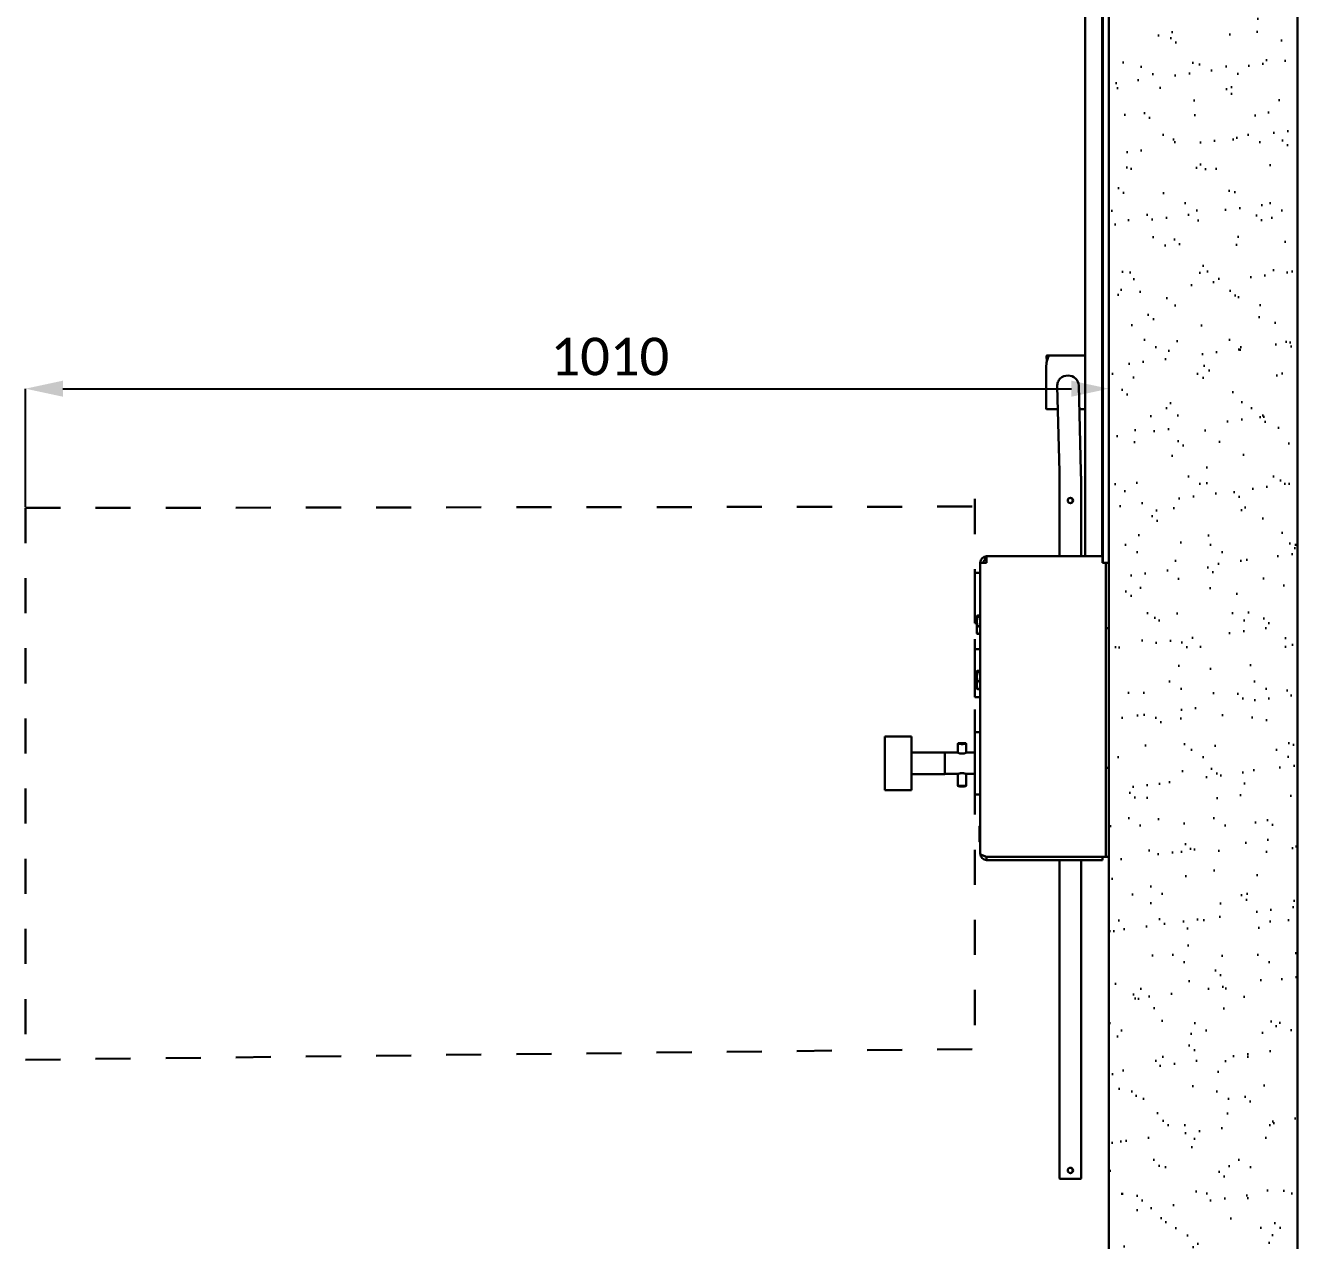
# Model space of a CAD drawing. Header units: millimetres. Extents: x 13935 to 21534, y -198 to 9202.
# Drawn here: x 18127 to 19312, y 6528 to 7660 of the extents above; entities that cross this region are included whole.
import ezdxf

# ---------------------------------------------------------------- set-up
doc = ezdxf.new("R2010")
doc.units = ezdxf.units.MM
doc.header["$LTSCALE"] = 326.7
doc.header["$PDMODE"] = 3
doc.header["$PDSIZE"] = 8
doc.linetypes.add('DOT', pattern=[0.2, 0.1, -0.1])
doc.layers.get('0').update_dxf_attribs({"linetype": 'CONTINUOUS'})
doc.layers.get('Defpoints').update_dxf_attribs({"linetype": 'CONTINUOUS'})
doc.styles.get("Standard").update_dxf_attribs({"font": 'calibri.ttf'})
doc.dimstyles.new('DIMSTYLE_3', dxfattribs={"dimtxt": 35, "dimasz": 35, "dimexe": 0.08, "dimexo": 1, "dimgap": 0.875, "dimtad": 1, "dimdec": 0, "dimdsep": 46, "dimtxsty": 'Standard', "dimblk": '_FILLED', "dimblk1": '_FILLED', "dimblk2": '_FILLED', "dimcen": 0.09, "dimazin": 2, "dimtp": 0.01, "dimtm": 0.01, "dimtfac": 1, "dimtdec": 0, "dimtofl": 0, "dimtmove": 0, "dimatfit": 3, "dimldrblk": '_FILLED', "dimfxl": 1, "dimtolj": 1, "dimarcsym": 0})

# ---------------------------------------------------------------- blocks, each defined once
blk = doc.blocks.new('_FILLED')
at = {"color": 0, "linetype": 'ByBlock'}
blk.add_solid([(0, 0), (-1, 0.214), (-1, -0.214)], dxfattribs=at)
blk = doc.blocks.new('*D2239')
at = {"color": 0, "linetype": 'Continuous', "lineweight": -2}
for p, q in [((18127, 7211.2), (18127, 7321.3)), ((18162, 7321.3), (19101.4, 7321.3)), ((19136.4, 6275.3), (19136.4, 7321.3))]:
    blk.add_line(p, q, dxfattribs=at)
at = {"layer": 'Defpoints', "color": 0}
for p in [(19136.4, 7321.3), (18127, 7210.2), (19136.4, 6274.3)]:
    blk.add_point(p, dxfattribs=at)
at = {"color": 0, "linetype": 'ByBlock', "lineweight": -2, "xscale": 35, "yscale": 35, "zscale": 35, "rotation": 180}
blk.add_blockref('_FILLED', (18127, 7321.3), dxfattribs=at)
at = {"color": 0, "linetype": 'ByBlock', "lineweight": -2, "xscale": 35, "yscale": 35, "zscale": 35}
blk.add_blockref('_FILLED', (19136.4, 7321.3), dxfattribs=at)
at = {"color": 0, "lineweight": 30, "insert": (18671.5, 7368.8), "char_height": 35, "attachment_point": 2, "line_spacing_factor": 0.9}
blk.add_mtext('\\A1;\\A1;1010', dxfattribs=at)

msp = doc.modelspace()

# ---------------------------------------------------------------- hatches: boundary and pattern name
at = {"linetype": 'Continuous', "lineweight": 30}
h = msp.add_hatch(dxfattribs=at)
h.set_pattern_fill('AR-SAND', color=0)
h.set_pattern_definition([(37.5, (7757.9, 5054.743), (-1.60003, 48.94132), [0, -38.608, 0, -43.18, 0, -41.275]), (7.5, (7757.9, 5054.74), (44.95233, 71.6825), [0, -20.828, 0, -34.798, 0, -13.335]), (327.5, (7726.66, 5054.743), (79.09924, 0.14372), [0, -12.7, 0, -45.72, 0, -59.69]), (317.5, (7726.66, 5054.74), (76.35565, 22.29293), [0, -6.35, 0, -29.972, 0, -34.29])])
edge = h.paths.add_edge_path()
edge.add_line((19136.44572, 6274.27818), (19312.13335, 6274.27818))
edge.add_line((19141.44572, 8025.34532), (19312.13335, 8025.34532))
edge.add_line((19136.44572, 6274.27818), (19136.44572, 8025.34532))
edge.add_line((19312.13335, 8025.34532), (19312.13335, 6274.27818))

# ---------------------------------------------------------------- linework, layer by layer
at = {"color": 0, "linetype": 'Continuous', "lineweight": 30}
for p, q in [((19136.44572, 6274.27818), (19136.44572, 8678.34818)), ((19312.13335, 6274.27818), (19312.13335, 8678.34818)), ((19114.16205, 7165.23099), (19114.15907, 7883.84818)), ((19130.16155, 7165.23099), (19130.15856, 7886.13811)), ((19130.59502, 7159.231), (19130.592, 7886.57648)), ((19078.61872, 7352.17575), (19114.16128, 7352.17575)), ((19078.08723, 7343.03948), (19078.08723, 7302.67575)), ((19110.31821, 7244.22871), (19108.2464, 7324.16094)), ((19090.32493, 7243.71049), (19088.2549, 7323.57408)), ((19078.58723, 7302.17575), (19088.80953, 7302.17575)), ((19108.81625, 7302.17575), (19114.16148, 7302.17575)), ((19090.44572, 7165.23099), (19090.44572, 7225.17575)), ((19110.44572, 7165.23099), (19110.44572, 7225.17575)), ((19022.44572, 7159.23099), (19016.44572, 7159.23099)), ((19016.44572, 6888.23099), (19016.44572, 7159.23099)), ((19020.3244, 7164.84348), (19021.38506, 7162.03724)), ((19022.44572, 7165.23099), (19130.44572, 7165.23099)), ((19022.44572, 7165.23099), (19022.44572, 7159.23099)), ((19130.44572, 7159.23099), (19130.44572, 7165.23099)), ((19130.44572, 7159.23099), (19136.44572, 7159.23099)), ((19133.44572, 6885.23099), (19133.44572, 7159.23099)), ((19016.44572, 7149.7795), (19011.54454, 7149.7795)), ((19011.54454, 7149.7795), (19011.54454, 7102.7795)), ((19013.34454, 7102.7795), (19011.54454, 7102.7795)), ((19013.34454, 7109.34812), (19013.34454, 7093.42718)), ((19014.05907, 7109.99587), (19016.44572, 7109.99587)), ((19014.05907, 7108.70036), (19016.44572, 7108.70036)), ((19014.05907, 7100.13167), (19016.44572, 7100.13167)), ((19013.34454, 7093.42718), (19013.39065, 7093.34733)), ((19014.05907, 7092.85849), (19016.44572, 7092.85849)), ((19136.44572, 7098.23099), (19133.44572, 7098.23099)), ((19016.44572, 7078.8113), (19011.54454, 7078.8113)), ((19011.54454, 7078.8113), (19011.54454, 7033.8113)), ((19013.34454, 7057.95277), (19013.34454, 7042.03183)), ((19014.05907, 7058.60052), (19016.44572, 7058.60052)), ((19014.05907, 7057.30502), (19016.44572, 7057.30502)), ((19013.34454, 7042.03183), (19013.39065, 7041.95198)), ((19014.05907, 7048.73633), (19016.44572, 7048.73633)), ((19014.05907, 7041.46314), (19016.44572, 7041.46314)), ((19016.44572, 7033.8113), (19011.54454, 7033.8113)), ((18927.56015, 6997.3626), (18952.56015, 6997.3626)), ((18927.56015, 6997.3626), (18927.56015, 6947.3626)), ((18952.56015, 6947.3626), (18952.56015, 6997.3626)), ((19016.44572, 7001.34947), (19011.54454, 7001.34947)), ((19011.54454, 7001.34947), (19011.54454, 6943.34947)), ((18952.56015, 6982.3626), (18983.56015, 6982.3626)), ((18983.61015, 6982.3126), (18983.56015, 6982.3626)), ((18983.56015, 6962.3626), (18983.56015, 6982.3626)), ((18995.55792, 6982.3126), (18983.61015, 6982.3126)), ((18995.54454, 6990.46016), (18995.5467, 6990.46448)), ((18995.54454, 6982.30723), (18995.54454, 6990.46016)), ((18996.04643, 6990.96367), (18995.5467, 6990.46448)), ((18996.04454, 6990.95989), (18996.0464, 6990.96363)), ((19003.04265, 6990.96367), (19003.54238, 6990.46448)), ((19003.04269, 6990.96363), (19003.04454, 6990.95989)), ((19011.54454, 6982.3126), (19003.53117, 6982.3126)), ((19003.54238, 6990.46448), (19003.54454, 6990.46016)), ((19003.54454, 6982.30723), (19003.54454, 6990.46016)), ((18952.56015, 6962.3626), (18983.56015, 6962.3626)), ((18983.61015, 6962.4126), (18983.56015, 6962.3626)), ((18995.55792, 6962.4126), (18983.61015, 6962.4126)), ((18995.54454, 6951.48121), (18995.54454, 6962.41285)), ((19011.54454, 6962.4126), (19003.53117, 6962.4126)), ((19003.54454, 6951.48121), (19003.54454, 6962.41286)), ((19133.44572, 6968.23099), (19136.44572, 6968.23099)), ((18927.56015, 6947.3626), (18952.56015, 6947.3626)), ((18995.54454, 6951.48121), (18995.5467, 6951.47689)), ((18996.04643, 6950.9777), (18995.5467, 6951.47689)), ((19003.04265, 6950.9777), (19003.54238, 6951.47689)), ((19003.54238, 6951.47689), (19003.54454, 6951.48121)), ((19016.44572, 6943.34947), (19011.54454, 6943.34947)), ((19015.74454, 6913.60051), (19015.74454, 6899.38612)), ((19016.19113, 6913.69534), (19016.44572, 6913.69534)), ((19016.19113, 6913.50569), (19016.44572, 6913.50569)), ((19016.19113, 6909.47554), (19016.44572, 6909.47554)), ((19016.19113, 6909.2859), (19016.44572, 6909.2859)), ((19016.19113, 6904.19378), (19016.44572, 6904.19378)), ((19016.19113, 6899.2913), (19016.44572, 6899.2913)), ((19022.44572, 6885.23099), (19136.44572, 6885.23099)), ((19022.44572, 6885.23099), (19022.44572, 6882.23099)), ((19022.44572, 6882.23099), (19130.44572, 6882.23099)), ((19090.44572, 6585.67575), (19090.44572, 6882.23099)), ((19110.44572, 6585.67575), (19110.44572, 6882.23099)), ((19130.44572, 6885.23099), (19130.44572, 6882.23099)), ((19090.94572, 6585.17575), (19109.94572, 6585.17575))]:
    msp.add_line(p, q, dxfattribs=at)
at = {"color": 0, "linetype": 'DOT', "lineweight": 30}
for p, q in [((19011.54454, 7218.57006), (19011.54454, 6706.25514)), ((18127.02522, 7210.16868), (19011.54454, 7211.48976)), ((18127.02522, 7210.16868), (18127.02522, 6696.17951)), ((18127.02522, 6696.17951), (19011.54454, 6706.25514))]:
    msp.add_line(p, q, dxfattribs=at)
at = {"color": 0, "linetype": 'Continuous', "lineweight": 30}
for centre, radius, start, end in [((19078.58723, 7302.67575), 0.5, 180, 270), ((19022.44572, 7159.23099), 6, 90, 180), ((19022.44572, 7159.23099), 3, 90, 180), ((19013.62252, 7109.34848), 0.27797, 180.07468172, 190.96404317), ((19013.62252, 7057.95313), 0.27797, 180.07468172, 190.96404317), ((19022.44572, 6888.23099), 6, 180, 270), ((19022.44572, 6888.23099), 3, 234.47198343, 270), ((19090.94572, 6585.67575), 0.5, 180, 270), ((19109.94572, 6585.67575), 0.5, 270, 0)]:
    msp.add_arc(centre, radius, start, end, dxfattribs=at)
for centre, major_axis, ratio, start_param, end_param in [((19098.08723, 7342.9672), (14.20869, 14.20869), 0.9906101225, -4.3822209249, -3.9684910772), ((19098.08723, 7353.71484), (0.637, 23.82908), 0.8388847716, -4.6043127648, -4.4666304948)]:
    msp.add_ellipse(centre, major_axis=major_axis, ratio=ratio, start_param=start_param, end_param=end_param, dxfattribs=at)
for points, knots in [([(19078.1453, 7351.67575), (19078.13792, 7351.7907), (19078.21692, 7352.05836), (19078.48332, 7352.17575), (19078.61872, 7352.17575)], [0, 0, 0, 0, 0.4596685459, 1, 1, 1, 1]), ([(19078.54303, 7348.43573), (19078.55539, 7348.36805), (19078.60563, 7348.07676), (19078.64447, 7347.78352), (19078.66824, 7347.55799)], [0, 0, 0, 0, 0.2327576223, 1, 1, 1, 1]), ([(19080.98613, 7352.17575), (19080.8932, 7352.17575), (19080.56888, 7352.10877), (19080.27001, 7351.88728), (19080.16571, 7351.67575)], [0, 0, 0, 0, 0.282656703, 1, 1, 1, 1]), ([(19078.08724, 7343.03948), (19078.08724, 7343.08515), (19078.09029, 7343.30634), (19078.10048, 7343.52735), (19078.10858, 7343.7027)], [0, 0, 0, 0, 0.2064282482, 1, 1, 1, 1]), ([(19098.27837, 7333.53537), (19095.69579, 7333.53576), (19091.55338, 7332.0698), (19088.62244, 7327.5812), (19088.22048, 7324.90273), (19088.25491, 7323.57408)], [0, 0, 0, 0, 0.4959115628, 0.7447842393, 1, 1, 1, 1]), ([(19108.24554, 7324.16093), (19108.18165, 7326.62869), (19106.04648, 7331.83122), (19100.76485, 7333.53499), (19098.27837, 7333.53537)], [0, 0, 0, 0, 0.4981941658, 1, 1, 1, 1]), ([(19090.41181, 7236.58122), (19090.40668, 7237.35761), (19090.38715, 7239.73411), (19090.36639, 7242.11083), (19090.32493, 7243.71049)], [0, 0, 0, 0, 0.3266871317, 1, 1, 1, 1]), ([(19110.41138, 7236.71333), (19110.40612, 7237.50932), (19110.38573, 7240.01453), (19110.3625, 7242.51996), (19110.31821, 7244.22871)], [0, 0, 0, 0, 0.3177241498, 1, 1, 1, 1]), ([(19090.44572, 7225.17575), (19090.44572, 7226.18457), (19090.4429, 7229.98642), (19090.43026, 7233.78826), (19090.41181, 7236.58122)], [0, 0, 0, 0, 0.2653515154, 1, 1, 1, 1]), ([(19110.44572, 7225.17575), (19110.44572, 7226.19488), (19110.44287, 7230.04076), (19110.43005, 7233.88665), (19110.41138, 7236.71333)], [0, 0, 0, 0, 0.2649931039, 1, 1, 1, 1]), ([(19100.54006, 7214.71725), (19099.9124, 7214.71725), (19098.60526, 7215.24895), (19097.81561, 7217.17572), (19098.60523, 7219.10251), (19099.91235, 7219.63425), (19100.54006, 7219.63425)], [0, 0, 0, 0, 0.2500563978, 0.5000050426, 0.7499245818, 1, 1, 1, 1]), ([(19100.54006, 7219.63425), (19101.16683, 7219.63425), (19102.4732, 7219.10184), (19103.25676, 7217.17577), (19102.47322, 7215.2497), (19101.16688, 7214.71725), (19100.54006, 7214.71725)], [0, 0, 0, 0, 0.249954133, 0.5000055145, 0.7500263495, 1, 1, 1, 1]), ([(19102.09002, 7215.43619), (19102.53327, 7215.87842), (19103.089, 7217.16933), (19102.53935, 7218.46283), (19102.09821, 7218.9071)], [0, 0, 0, 0, 0.5000199999, 1, 1, 1, 1]), ([(19014.05907, 7100.13167), (19013.95113, 7099.83727), (19013.5581, 7098.66358), (19013.34454, 7097.42019), (19013.34454, 7096.49508)], [0, 0, 0, 0, 0.2531467534, 1, 1, 1, 1]), ([(19013.34962, 7109.29561), (19013.37308, 7109.17393), (19013.6146, 7108.92546), (19013.88742, 7108.78375), (19014.05907, 7108.70036)], [0, 0, 0, 0, 0.3937030686, 1, 1, 1, 1]), ([(19014.05907, 7109.99587), (19013.91324, 7109.92502), (19013.66959, 7109.79422), (19013.44877, 7109.60773), (19013.39065, 7109.50703)], [0, 0, 0, 0, 0.5823571556, 1, 1, 1, 1]), ([(19013.34454, 7096.49508), (19013.34454, 7096.18729), (19013.41134, 7094.94731), (19013.73838, 7093.73318), (19014.05907, 7092.85849)], [0, 0, 0, 0, 0.2483339277, 1, 1, 1, 1]), ([(19014.05907, 7092.85849), (19013.91324, 7092.92934), (19013.66959, 7093.06014), (19013.44877, 7093.24663), (19013.39065, 7093.34733)], [0, 0, 0, 0, 0.5823571556, 1, 1, 1, 1]), ([(19013.34962, 7057.90026), (19013.37308, 7057.77859), (19013.6146, 7057.53012), (19013.88742, 7057.38841), (19014.05907, 7057.30502)], [0, 0, 0, 0, 0.3937030686, 1, 1, 1, 1]), ([(19014.05907, 7058.60052), (19013.91324, 7058.52968), (19013.66959, 7058.39887), (19013.44877, 7058.21239), (19013.39065, 7058.11169)], [0, 0, 0, 0, 0.5823571556, 1, 1, 1, 1]), ([(19014.05907, 7048.73633), (19013.95113, 7048.44192), (19013.5581, 7047.26823), (19013.34454, 7046.02484), (19013.34454, 7045.09973)], [0, 0, 0, 0, 0.2531467534, 1, 1, 1, 1]), ([(19013.34454, 7045.09973), (19013.34454, 7044.79194), (19013.41134, 7043.55196), (19013.73838, 7042.33783), (19014.05907, 7041.46314)], [0, 0, 0, 0, 0.2483339277, 1, 1, 1, 1]), ([(19014.05907, 7041.46314), (19013.91324, 7041.53399), (19013.66959, 7041.6648), (19013.44877, 7041.85128), (19013.39065, 7041.95198)], [0, 0, 0, 0, 0.5823571556, 1, 1, 1, 1]), ([(18999.54454, 6990.32877), (18999.28441, 6990.32877), (18998.77416, 6990.33039), (18998.03339, 6990.33762), (18997.35065, 6990.34932), (18996.75231, 6990.36498), (18996.31694, 6990.38157), (18996.02831, 6990.3971), (18995.86018, 6990.40846), (18995.73036, 6990.42004), (18995.63021, 6990.43184), (18995.58056, 6990.44263), (18995.54454, 6990.45244), (18995.54454, 6990.46016)], [0, 0, 0, 0, 0.1947004544, 0.3819128006, 0.5544772893, 0.705759391, 0.8299690093, 0.8803944806, 0.9223679721, 0.9554997552, 0.9795012625, 0.9942179427, 1, 1, 1, 1]), ([(19003.54454, 6982.30723), (19003.54454, 6982.2749), (19003.39245, 6982.23163), (19003.20911, 6982.1091), (19002.82199, 6981.9649), (19002.34442, 6981.78736), (19001.7481, 6981.61378), (19000.81269, 6981.40662), (18999.54459, 6981.28905), (18998.27652, 6981.40664), (18997.34118, 6981.61368), (18996.74485, 6981.78727), (18996.26724, 6981.96485), (18995.88006, 6982.10908), (18995.69666, 6982.23159), (18995.54454, 6982.27489), (18995.54454, 6982.30723)], [0, 0, 0, 0, 0.01167159, 0.0425840505, 0.0908755477, 0.153975832, 0.2291955745, 0.3138932355, 0.5000015399, 0.6860877575, 0.7707759074, 0.8459965076, 0.9091064685, 0.9574065124, 0.9883243429, 1, 1, 1, 1]), ([(18999.54454, 6990.84493), (18999.31694, 6990.84493), (18998.87046, 6990.84634), (18998.22228, 6990.85267), (18997.62488, 6990.8629), (18997.10134, 6990.87661), (18996.72039, 6990.89112), (18996.46785, 6990.90472), (18996.32073, 6990.91465), (18996.20714, 6990.92479), (18996.1195, 6990.9351), (18996.07606, 6990.94456), (18996.04454, 6990.95313), (18996.04454, 6990.95989)], [0, 0, 0, 0, 0.1946956954, 0.3819168223, 0.5544778603, 0.7057604331, 0.8299694502, 0.8803908351, 0.9223682612, 0.955497218, 0.9795016311, 0.9942168264, 1, 1, 1, 1]), ([(18996.04641, 6990.96363), (18996.05329, 6990.97055), (18996.08467, 6990.97695), (18996.14219, 6990.98811), (18996.23369, 6990.99745), (18996.41375, 6991.01264), (18996.70984, 6991.02829), (18997.1401, 6991.04442), (18997.65917, 6991.05755), (18998.47054, 6991.07114), (18999.10687, 6991.07486), (18999.54454, 6991.07486)], [0, 0, 0, 0, 0.0083517909, 0.0255183245, 0.0515776663, 0.0863336997, 0.1806681087, 0.30512521, 0.455148974, 0.62522425, 1, 1, 1, 1]), ([(18999.54454, 6991.07486), (18999.98222, 6991.07486), (19000.61854, 6991.07114), (19001.42991, 6991.05755), (19001.94899, 6991.04442), (19002.37924, 6991.02829), (19002.67534, 6991.01264), (19002.85539, 6990.99745), (19002.9469, 6990.98811), (19003.00442, 6990.97695), (19003.0358, 6990.97055), (19003.04268, 6990.96363)], [0, 0, 0, 0, 0.3747757838, 0.544851061, 0.694874822, 0.8193319141, 0.9136663123, 0.9484223418, 0.9744816784, 0.9916482103, 1, 1, 1, 1]), ([(19003.04454, 6990.95989), (19003.04454, 6990.95313), (19003.01303, 6990.94456), (19002.96958, 6990.9351), (19002.88194, 6990.92479), (19002.76835, 6990.91465), (19002.62124, 6990.90472), (19002.3687, 6990.89112), (19001.98774, 6990.87661), (19001.46421, 6990.8629), (19000.8668, 6990.85267), (19000.21863, 6990.84634), (18999.77215, 6990.84493), (18999.54454, 6990.84493)], [0, 0, 0, 0, 0.0057831753, 0.0204983736, 0.044502792, 0.0776317544, 0.1196091867, 0.1700305775, 0.2942396042, 0.44552218, 0.6180832153, 0.805304324, 1, 1, 1, 1]), ([(19003.51748, 6990.44491), (19003.46894, 6990.43126), (19003.32611, 6990.41707), (19003.05411, 6990.39505), (19002.66549, 6990.37716), (19001.95724, 6990.35271), (19000.90518, 6990.33397), (19000.01874, 6990.32877), (18999.54454, 6990.32877)], [0, 0, 0, 0, 0.0380375949, 0.1075322857, 0.2063416076, 0.3312540073, 0.6422677602, 1, 1, 1, 1]), ([(19003.54454, 6990.46016), (19003.54454, 6990.45877), (19003.53843, 6990.44893), (19003.52641, 6990.44742), (19003.51748, 6990.44491)], [0, 0, 0, 0, 0.1305480773, 1, 1, 1, 1]), ([(18995.55799, 6962.41265), (18995.60265, 6962.41273), (18995.73512, 6962.45578), (18995.99407, 6962.5274), (18996.37393, 6962.64376), (18997.0764, 6962.83479), (18998.1399, 6963.05625), (18999.5445, 6963.1626), (19000.94907, 6963.05624), (19002.01252, 6962.83488), (19002.71501, 6962.64382), (19003.09491, 6962.52739), (19003.35393, 6962.45579), (19003.48642, 6962.41276), (19003.53109, 6962.41266)], [0, 0, 0, 0, 0.0164836503, 0.05039204, 0.0998954301, 0.1627527916, 0.3192317789, 0.5000025864, 0.6807506753, 0.837219819, 0.9000855669, 0.9495975353, 0.9835135028, 1, 1, 1, 1]), ([(18995.57161, 6951.46595), (18995.62015, 6951.4523), (18995.76298, 6951.43811), (18996.03497, 6951.4161), (18996.4236, 6951.3982), (18997.13185, 6951.37375), (18998.18391, 6951.35501), (18999.07034, 6951.34982), (18999.54454, 6951.34982)], [0, 0, 0, 0, 0.0380375949, 0.1075322857, 0.2063416076, 0.3312540073, 0.6422677603, 1, 1, 1, 1]), ([(18996.04641, 6950.97773), (18996.05329, 6950.97082), (18996.08467, 6950.96441), (18996.14219, 6950.95326), (18996.23369, 6950.94391), (18996.41375, 6950.92873), (18996.70984, 6950.91308), (18997.1401, 6950.89695), (18997.65917, 6950.88382), (18998.47054, 6950.87023), (18999.10687, 6950.86651), (18999.54454, 6950.86651)], [0, 0, 0, 0, 0.0083517909, 0.0255183245, 0.0515776663, 0.0863336997, 0.1806681087, 0.30512521, 0.455148974, 0.62522425, 1, 1, 1, 1]), ([(18999.54454, 6951.34982), (18999.79929, 6951.34982), (19000.2994, 6951.35137), (19001.02645, 6951.35831), (19001.69887, 6951.36959), (19002.29206, 6951.38459), (19002.78378, 6951.40302), (19003.12222, 6951.4209), (19003.32807, 6951.43824), (19003.43271, 6951.44894), (19003.49856, 6951.46166), (19003.53446, 6951.469), (19003.54237, 6951.47689)], [0, 0, 0, 0, 0.1908712705, 0.3747062026, 0.5447627328, 0.6947733469, 0.8192329664, 0.9135847377, 0.9483592886, 0.9744338041, 0.9916249, 1, 1, 1, 1]), ([(18999.54454, 6950.86651), (18999.98222, 6950.86651), (19000.61854, 6950.87023), (19001.42991, 6950.88382), (19001.94899, 6950.89695), (19002.37924, 6950.91308), (19002.67534, 6950.92873), (19002.85539, 6950.94391), (19002.9469, 6950.95326), (19003.00442, 6950.96441), (19003.0358, 6950.97082), (19003.04268, 6950.97773)], [0, 0, 0, 0, 0.3747757838, 0.544851061, 0.694874822, 0.8193319141, 0.9136663123, 0.9484223418, 0.9744816784, 0.9916482103, 1, 1, 1, 1]), ([(19015.74454, 6913.60051), (19015.74454, 6913.61354), (19015.79902, 6913.63382), (19015.87719, 6913.65231), (19016.02225, 6913.6753), (19016.12948, 6913.68832), (19016.19113, 6913.69534)], [0, 0, 0, 0, 0.0846694545, 0.2856719351, 0.5966313334, 1, 1, 1, 1]), ([(19016.19113, 6913.50569), (19016.12949, 6913.51271), (19016.02224, 6913.52572), (19015.87719, 6913.54873), (19015.799, 6913.56719), (19015.74454, 6913.5875), (19015.74454, 6913.60051)], [0, 0, 0, 0, 0.4033544997, 0.7143342083, 0.9153648809, 1, 1, 1, 1]), ([(19015.74454, 6909.38072), (19015.74454, 6909.39374), (19015.79902, 6909.41403), (19015.87719, 6909.43252), (19016.02225, 6909.45551), (19016.12948, 6909.46853), (19016.19113, 6909.47554)], [0, 0, 0, 0, 0.0846694545, 0.2856719351, 0.5966313334, 1, 1, 1, 1]), ([(19016.19113, 6909.2859), (19016.12949, 6909.29291), (19016.02224, 6909.30593), (19015.87719, 6909.32894), (19015.799, 6909.3474), (19015.74454, 6909.3677), (19015.74454, 6909.38072)], [0, 0, 0, 0, 0.4033544997, 0.7143342083, 0.9153648809, 1, 1, 1, 1]), ([(19015.74454, 6899.38612), (19015.74454, 6899.3731), (19015.79902, 6899.35281), (19015.87719, 6899.33432), (19016.02225, 6899.31133), (19016.12948, 6899.29831), (19016.19113, 6899.2913)], [0, 0, 0, 0, 0.0846694587, 0.2856719427, 0.5966313389, 1, 1, 1, 1]), ([(19020.70366, 6885.7936), (19019.65682, 6886.14185), (19018.25749, 6886.59851), (19016.44572, 6887.66537), (19016.44572, 6888.23099)], [0, 0, 0, 0, 0.6610764365, 1, 1, 1, 1]), ([(19100.54006, 6590.71725), (19099.9124, 6590.71725), (19098.60526, 6591.24895), (19097.81561, 6593.17572), (19098.60523, 6595.10251), (19099.91235, 6595.63425), (19100.54006, 6595.63425)], [0, 0, 0, 0, 0.2500563978, 0.5000050426, 0.7499245818, 1, 1, 1, 1]), ([(19100.54006, 6595.63425), (19101.16683, 6595.63425), (19102.4732, 6595.10184), (19103.25676, 6593.17577), (19102.47322, 6591.2497), (19101.16688, 6590.71725), (19100.54006, 6590.71725)], [0, 0, 0, 0, 0.249954133, 0.5000055145, 0.7500263495, 1, 1, 1, 1]), ([(19102.09002, 6591.43619), (19102.53327, 6591.87842), (19103.089, 6593.16933), (19102.53935, 6594.46283), (19102.09821, 6594.9071)], [0, 0, 0, 0, 0.5000199999, 1, 1, 1, 1])]:
    msp.add_open_spline(points, degree=3, knots=knots, dxfattribs=at)
for points in [[(19102.09821, 7218.9071), (19101.67439, 7219.33393), (19101.04692, 7219.60874), (19100.44589, 7219.63239)], [(19100.44589, 7214.71911), (19101.04332, 7214.74261), (19101.66675, 7215.01389), (19102.09002, 7215.43619)], [(19022.44572, 7164.84348), (19022.55328, 7164.9248), (19022.66831, 7164.9975), (19022.78929, 7165.05707)], [(19022.78929, 7165.05707), (19023.00995, 7165.16571), (19023.26042, 7165.23099), (19023.50638, 7165.23099)], [(19013.39065, 7109.50703), (19013.36307, 7109.45926), (19013.34454, 7109.40327), (19013.34454, 7109.34812)], [(19014.05907, 7108.70036), (19013.62884, 7107.31792), (19013.34454, 7105.86386), (19013.34454, 7104.41602)], [(19013.34454, 7104.41602), (19013.34454, 7102.96818), (19013.62884, 7101.51411), (19014.05907, 7100.13167)], [(19013.39065, 7058.11169), (19013.36307, 7058.06392), (19013.34454, 7058.00793), (19013.34454, 7057.95277)], [(19014.05907, 7057.30502), (19013.62884, 7055.92258), (19013.34454, 7054.46851), (19013.34454, 7053.02067)], [(19013.34454, 7053.02067), (19013.34454, 7051.57283), (19013.62884, 7050.11877), (19014.05907, 7048.73633)], [(18995.54671, 6951.47689), (18995.55313, 6951.47049), (18995.56288, 6951.46841), (18995.57161, 6951.46595)], [(19015.74454, 6910.95963), (19015.74454, 6911.82127), (19015.9231, 6912.6868), (19016.19113, 6913.50569)], [(19015.91173, 6909.43722), (19015.80511, 6909.93648), (19015.74454, 6910.44911), (19015.74454, 6910.95963)], [(19015.74454, 6906.73984), (19015.74454, 6907.60148), (19015.9231, 6908.467), (19016.19113, 6909.2859)], [(19016.19113, 6904.19378), (19015.9231, 6905.01267), (19015.74454, 6905.87819), (19015.74454, 6906.73984)], [(19015.74454, 6901.74254), (19015.74454, 6902.57307), (19015.9238, 6903.40745), (19016.19113, 6904.19378)], [(19016.19113, 6899.2913), (19015.9238, 6900.07763), (19015.74454, 6900.91201), (19015.74454, 6901.74254)], [(19022.44572, 6885.23099), (19021.86424, 6885.41607), (19021.28268, 6885.60099), (19020.70366, 6885.7936)], [(19102.09821, 6594.9071), (19101.67439, 6595.33393), (19101.04692, 6595.60874), (19100.44589, 6595.63239)], [(19100.44589, 6590.71911), (19101.04332, 6590.74261), (19101.66675, 6591.01389), (19102.09002, 6591.43619)]]:
    msp.add_open_spline(points, degree=3, dxfattribs=at)

# ---------------------------------------------------------------- dimensions: what is measured, and where the dimension line sits
dim = msp.add_linear_dim(base=(19136.44572, 7321.26174), p1=(18127.02522, 7210.16868), p2=(19136.44572, 6274.27818), text='\\A1;1010', dimstyle='DIMSTYLE_3', override={"dimtxsty": 'Standard'}, dxfattribs=at)
dim.commit()
dim.dimension.update_dxf_attribs({"geometry": '*D2239', "text_midpoint": (18671.53965, 7321.26174), "dimtype": 160})

doc.saveas('drawing.dxf')
